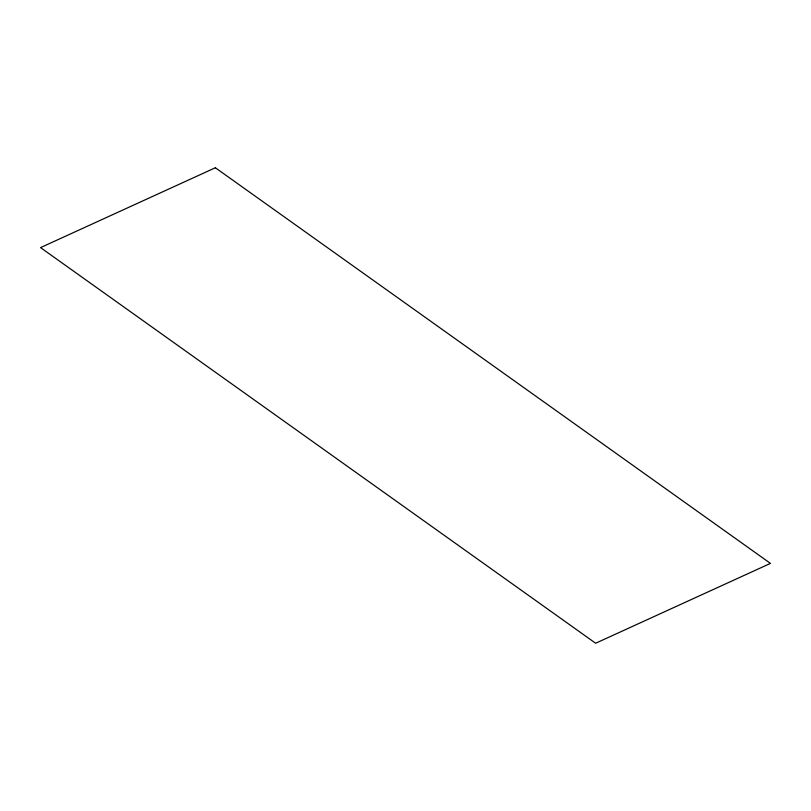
<?xml version="1.0" encoding="UTF-8"?>
<svg xmlns="http://www.w3.org/2000/svg" width="811" height="811" viewBox="0 0 811 811"><rect width="100%" height="100%" fill="white"/><g stroke="black" fill="none" stroke-linecap="round" stroke-linejoin="round"><path stroke-width="1.22" d="M215.361 167.755L40.55 247.608L595.639 643.245L770.45 563.392L215.361 167.755"/></g></svg>
